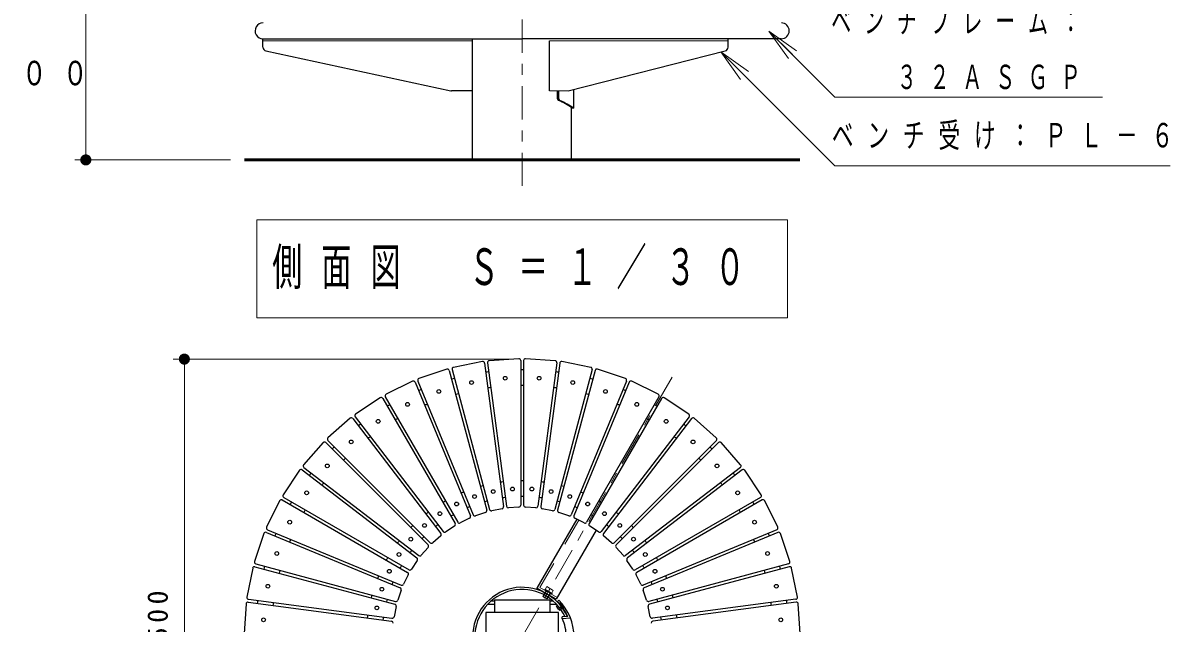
# Model space of a CAD drawing. Units: millimetres on the paper, scale 1:30. Extents: x 895 to 1260, y -33 to 257.
# Drawn here: x 1022 to 1125.3, y 60.5 to 114.5 of the extents above; entities that cross this region are included whole.
import ezdxf

# ---------------------------------------------------------------- set-up
doc = ezdxf.new("R2010")
doc.units = ezdxf.units.MM
doc.linetypes.add('USER1', pattern=[4.5, 2.5, -2])
doc.linetypes.add('USER2', pattern=[6, 3, -1, 1, -1])
doc.layers.add('1_30', color=7, linetype='Continuous', lineweight=25)
doc.styles.add('ＭＳ ゴシック', font='')
doc.styles.get('ＭＳ ゴシック').set_extended_font_data('MS Gothic')

# ---------------------------------------------------------------- blocks, each defined once
blk = doc.blocks.new('filled_dot')
at = {"color": 0, "linetype": 'Continuous', "lineweight": -2, "const_width": 1.25}
blk.add_lwpolyline([(-0.625, 0, 1), (0.625, 0, 1)], format="xyb", close=True, dxfattribs=at)

msp = doc.modelspace()

# ---------------------------------------------------------------- linework, layer by layer
at = {"layer": '1_30', "linetype": 'USER2', "lineweight": 13}
msp.add_line((1066.943, 99.811), (1066.943, 218.063), dxfattribs=at)
at = {"layer": '1_30', "lineweight": 13}
for p, q in [((1027.659, 102.16), (1027.659, 202.161)), ((1090.924, 111.287), (1089.156, 113.762)), ((1089.156, 113.762), (1091.631, 111.994)), ((1089.156, 113.762), (1091.277, 111.641)), ((1062.486, 112.87), (1043.609, 112.87)), ((1069.413, 112.87), (1085.483, 112.87)), ((1086.609, 109.408), (1084.841, 111.883)), ((1084.841, 111.883), (1087.316, 110.115)), ((1084.841, 111.883), (1086.962, 109.761)), ((1069.413, 108.37), (1071.081, 108.37)), ((1040.699, 102.16), (1026.659, 102.16)), ((1043.043, 96.754), (1043.043, 87.954)), ((1090.842, 96.754), (1043.043, 96.754)), ((1090.842, 87.954), (1090.842, 96.754)), ((1043.043, 87.954), (1090.842, 87.954)), ((1065.943, 84.223), (1035.531, 84.223)), ((1036.531, 34.223), (1036.531, 84.223))]:
    msp.add_line(p, q, dxfattribs=at)
at = {"layer": '1_30'}
for p, q in [((1043.609, 112.305), (1043.609, 113.08)), ((1062.486, 102.16), (1062.486, 113.075)), ((1069.413, 108.37), (1069.413, 112.87)), ((1085.483, 112.306), (1085.483, 113.08)), ((1043.872, 111.98), (1060.519, 108.377)), ((1071.081, 108.37), (1085.232, 111.983)), ((1062.486, 108.37), (1060.59, 108.37)), ((1071.399, 102.16), (1071.399, 106.856)), ((1063.367, 84.001), (1060.764, 83.484)), ((1063.565, 83.86), (1065.265, 70.943)), ((1063.829, 83.895), (1065.529, 70.978)), ((1066.632, 84.256), (1063.983, 84.083)), ((1066.809, 84.09), (1066.809, 71.062)), ((1067.076, 84.09), (1067.076, 71.062)), ((1069.902, 84.083), (1067.253, 84.256)), ((1070.056, 83.895), (1068.356, 70.978)), ((1070.32, 83.86), (1068.62, 70.943)), ((1073.121, 83.484), (1070.518, 84.001)), ((1060.163, 83.323), (1057.65, 82.47)), ((1060.378, 83.208), (1063.75, 70.624)), ((1060.635, 83.277), (1064.007, 70.693)), ((1073.25, 83.277), (1069.878, 70.693)), ((1073.507, 83.208), (1070.135, 70.624)), ((1076.235, 82.47), (1073.722, 83.323)), ((1057.076, 82.232), (1054.695, 81.058)), ((1057.303, 82.146), (1062.289, 70.11)), ((1057.55, 82.248), (1062.535, 70.212)), ((1076.335, 82.248), (1071.35, 70.212)), ((1076.582, 82.146), (1071.596, 70.11)), ((1079.19, 81.058), (1076.809, 82.232)), ((1054.157, 80.747), (1051.95, 79.272)), ((1054.394, 80.692), (1060.908, 69.409)), ((1054.625, 80.825), (1061.138, 69.543)), ((1079.26, 80.825), (1072.747, 69.543)), ((1079.491, 80.692), (1072.977, 69.409)), ((1081.935, 79.272), (1079.728, 80.747)), ((1051.457, 78.894), (1049.461, 77.144)), ((1051.699, 78.87), (1059.63, 68.534)), ((1051.91, 79.032), (1059.841, 68.697)), ((1081.975, 79.032), (1074.044, 68.697)), ((1082.186, 78.87), (1074.255, 68.534)), ((1084.424, 77.144), (1082.428, 78.894)), ((1049.022, 76.704), (1047.272, 74.709)), ((1049.265, 76.712), (1058.477, 67.5)), ((1049.453, 76.901), (1058.665, 67.689)), ((1084.432, 76.901), (1075.22, 67.689)), ((1084.62, 76.712), (1075.408, 67.5)), ((1086.613, 74.709), (1084.863, 76.704)), ((1047.296, 74.467), (1057.631, 66.536)), ((1086.589, 74.467), (1076.254, 66.536)), ((1046.893, 74.216), (1045.419, 72.009)), ((1047.133, 74.255), (1057.469, 66.325)), ((1086.752, 74.255), (1076.416, 66.325)), ((1088.466, 72.009), (1086.992, 74.216)), ((1045.108, 71.47), (1043.934, 69.09)), ((1045.341, 71.541), (1056.623, 65.027)), ((1045.474, 71.772), (1056.756, 65.258)), ((1088.411, 71.772), (1077.129, 65.258)), ((1088.544, 71.541), (1077.262, 65.027)), ((1089.951, 69.09), (1088.777, 71.47)), ((1063.642, 70.423), (1062.743, 70.118)), ((1065.132, 70.758), (1064.201, 70.573)), ((1066.653, 70.896), (1065.706, 70.834)), ((1068.179, 70.834), (1067.232, 70.896)), ((1069.684, 70.573), (1068.753, 70.758)), ((1071.142, 70.118), (1070.243, 70.423)), ((1062.208, 69.897), (1061.357, 69.477)), ((1071.86, 69.807), (1068.276, 63.599)), ((1072.528, 69.477), (1071.677, 69.897)), ((1043.696, 68.516), (1042.843, 66.003)), ((1043.918, 68.616), (1055.954, 63.631)), ((1044.02, 68.862), (1056.056, 63.877)), ((1059.607, 68.308), (1058.893, 67.681)), ((1060.856, 69.187), (1060.066, 68.66)), ((1073.594, 68.81), (1070.008, 62.599)), ((1073.819, 68.66), (1073.029, 69.187)), ((1074.992, 67.681), (1074.278, 68.308)), ((1089.865, 68.862), (1077.829, 63.877)), ((1089.967, 68.616), (1077.931, 63.631)), ((1091.042, 66.003), (1090.189, 68.516)), ((1058.484, 67.273), (1057.858, 66.558)), ((1076.027, 66.558), (1075.401, 67.273)), ((1057.506, 66.1), (1056.978, 65.31)), ((1076.907, 65.31), (1076.379, 66.1)), ((1042.682, 65.402), (1042.164, 62.799)), ((1042.889, 65.53), (1055.472, 62.159)), ((1042.958, 65.788), (1055.541, 62.416)), ((1090.927, 65.788), (1078.344, 62.416)), ((1090.996, 65.53), (1078.413, 62.159)), ((1091.721, 62.799), (1091.203, 65.402)), ((1056.689, 64.809), (1056.269, 63.957)), ((1077.616, 63.957), (1077.196, 64.809)), ((1056.048, 63.423), (1055.742, 62.524)), ((1070.008, 62.599), (1068.276, 63.599)), ((1069.138, 63.425), (1068.804, 62.848)), ((1069.484, 63.225), (1069.151, 62.648)), ((1078.143, 62.524), (1077.837, 63.423)), ((1042.083, 62.182), (1041.909, 59.534)), ((1042.271, 62.337), (1055.187, 60.636)), ((1042.306, 62.601), (1055.222, 60.901)), ((1055.593, 61.965), (1055.407, 61.033)), ((1063.849, 62.157), (1064.443, 62.157)), ((1064.164, 62.457), (1064.443, 62.457)), ((1069.151, 62.648), (1068.804, 62.848)), ((1069.443, 62.457), (1069.721, 62.457)), ((1069.443, 62.157), (1070.036, 62.157)), ((1078.478, 61.033), (1078.292, 61.965)), ((1091.579, 62.601), (1078.663, 60.901)), ((1091.614, 62.337), (1078.698, 60.636)), ((1091.976, 59.534), (1091.802, 62.182))]:
    msp.add_line(p, q, dxfattribs=at)
at = {"layer": '1_30', "color": 4}
for p, q in [((1043.609, 113.069), (1066.943, 113.069)), ((1090.276, 113.069), (1066.943, 113.069)), ((1071.609, 106.826), (1071.609, 108.505)), ((1070.122, 107.669), (1070.122, 108.37)), ((1070.24, 107.665), (1070.24, 108.37)), ((1071.609, 106.826), (1071.443, 106.826)), ((1070.209, 61.423), (1063.676, 61.423)), ((1063.676, 61.423), (1063.676, 57.023)), ((1070.209, 57.023), (1070.209, 61.423))]:
    msp.add_line(p, q, dxfattribs=at)
at = {"layer": '1_30', "color": 131}
for p, q in [((1071.609, 106.826), (1071.609, 108.505)), ((1071.609, 106.826), (1071.609, 108.505)), ((1070.122, 107.669), (1070.122, 108.37)), ((1070.24, 107.665), (1070.24, 108.37)), ((1071.609, 106.826), (1071.443, 106.826))]:
    msp.add_line(p, q, dxfattribs=at)
at = {"layer": '1_30', "lineweight": 50}
msp.add_line((1091.942, 102.16), (1041.943, 102.16), dxfattribs=at)
at = {"layer": '1_30', "color": 190, "linetype": 'USER2', "lineweight": 13}
msp.add_line((1080.443, 82.606), (1066.943, 59.223), dxfattribs=at)
at = {"layer": '1_30', "linetype": 'USER1', "lineweight": 13}
for p, q in [((1072.039, 69.718), (1068.549, 63.673)), ((1070.108, 62.773), (1068.549, 63.673)), ((1068.982, 63.515), (1068.942, 63.446)), ((1069.64, 63.135), (1068.982, 63.515)), ((1069.156, 63.738), (1069.016, 63.495)), ((1069.745, 63.398), (1069.156, 63.738)), ((1069.451, 63.568), (1069.271, 63.256)), ((1069.64, 63.135), (1069.6, 63.066)), ((1069.745, 63.398), (1069.605, 63.155))]:
    msp.add_line(p, q, dxfattribs=at)
at = {"layer": '1_30', "color": 20}
for p, q in [((1064.443, 62.557), (1064.443, 61.423)), ((1064.443, 62.557), (1069.443, 62.557)), ((1069.443, 62.557), (1069.443, 61.423))]:
    msp.add_line(p, q, dxfattribs=at)
at = {"layer": '1_30', "color": 2}
for p, q in [((1070.005, 61.994), (1070.112, 62.075)), ((1070.265, 62.193), (1070.371, 62.274)), ((1070.299, 61.63), (1070.664, 61.91))]:
    msp.add_line(p, q, dxfattribs=at)
at = {"layer": '1_30', "color": 190}
for p, q in [((1070.122, 62.408), (1070.24, 62.526)), ((1070.23, 62.296), (1070.331, 62.285)), ((1071.058, 61.044), (1070.56, 61.018)), ((1070.56, 60.851), (1070.56, 61.018)), ((1070.654, 61.768), (1070.665, 61.869)), ((1071.303, 60.89), (1070.56, 60.851))]:
    msp.add_line(p, q, dxfattribs=at)
at = {"layer": '1_30', "color": 70}
msp.add_line((1070.325, 61.819), (1070.478, 61.936), dxfattribs=at)
at = {"layer": '1_30', "lineweight": 13}
for points in [[(1089.156, 113.762), (1095.102, 107.816), (1119.187, 107.816)], [(1084.841, 111.883), (1095.102, 101.622), (1125.272, 101.622)]]:
    msp.add_lwpolyline(points, dxfattribs=at)
at = {"layer": '1_30'}
for centre in [(1065.416, 82.506), (1068.469, 82.506), (1062.39, 82.108), (1071.495, 82.108), (1059.442, 81.318), (1074.443, 81.318), (1056.623, 80.15), (1077.262, 80.15), (1053.979, 78.624), (1079.906, 78.624), (1051.558, 76.766), (1082.327, 76.766), (1049.4, 74.608), (1084.485, 74.608), (1047.542, 72.186), (1064.341, 72.3), (1066.07, 72.528), (1067.815, 72.528), (1069.544, 72.3), (1086.343, 72.186), (1061.045, 71.181), (1062.657, 71.849), (1071.228, 71.849), (1072.84, 71.181), (1059.535, 70.309), (1074.35, 70.309), (1046.016, 69.543), (1058.151, 69.248), (1075.734, 69.248), (1087.869, 69.543), (1056.918, 68.014), (1076.967, 68.014), (1044.848, 66.723), (1055.856, 66.631), (1078.029, 66.631), (1089.037, 66.723), (1054.984, 65.12), (1078.901, 65.12), (1044.058, 63.775), (1054.317, 63.509), (1079.568, 63.509), (1089.827, 63.775), (1053.865, 61.824), (1080.02, 61.824), (1043.659, 60.749), (1090.226, 60.749)]:
    msp.add_circle(centre, 0.167, dxfattribs=at)
for centre, radius, start, end in [((1043.609, 113.78), 0.712, 89.42745, 270.04085), ((1090.276, 113.78), 0.712, 270, 89.42235), ((1043.942, 112.305), 0.333, 180, 257.82854), ((1085.15, 112.306), 0.333, 282.17146, 0), ((1060.59, 108.703), 0.333, 257.82854, 270), ((1063.399, 83.838), 0.167, 7.5, 101.25001), ((1063.994, 83.916), 0.167, 93.74999, 187.5), ((1066.643, 84.09), 0.167, 0, 93.75001), ((1067.242, 84.09), 0.167, 86.24999, 180), ((1069.891, 83.916), 0.167, 352.5, 86.25), ((1070.486, 83.838), 0.167, 78.74999, 172.5), ((1060.217, 83.165), 0.167, 15, 108.75), ((1060.796, 83.32), 0.167, 101.24999, 195), ((1066.78, 60.041), 23.211, 97.03634, 97.69459), ((1066.888, 60.055), 23.211, 89.53634, 90.19459), ((1066.997, 60.055), 23.211, 82.03634, 82.69459), ((1073.089, 83.32), 0.167, 345, 78.75), ((1073.668, 83.165), 0.167, 71.24999, 165), ((1057.149, 82.082), 0.167, 22.5, 116.25), ((1057.704, 82.312), 0.167, 108.74999, 202.5), ((1066.675, 60.012), 23.211, 104.53634, 105.19459), ((1066.78, 60.041), 21.788, 97.00605, 97.7073), ((1066.888, 60.055), 21.788, 89.50605, 90.2073), ((1066.997, 60.055), 21.788, 82.00605, 82.7073), ((1067.105, 60.041), 23.211, 74.53634, 75.19459), ((1076.181, 82.312), 0.167, 337.5, 71.25), ((1076.736, 82.082), 0.167, 63.74999, 157.5), ((1054.249, 80.608), 0.167, 30, 123.75), ((1054.769, 80.908), 0.167, 116.24999, 210), ((1066.574, 59.971), 23.211, 112.03634, 112.69459), ((1066.675, 60.012), 21.788, 104.50605, 105.2073), ((1067.105, 60.041), 21.788, 74.50605, 75.2073), ((1067.21, 60.012), 23.211, 67.03634, 67.69459), ((1079.116, 80.908), 0.167, 330, 63.75), ((1079.636, 80.608), 0.167, 56.24999, 150), ((1066.48, 59.916), 23.211, 119.53634, 120.19459), ((1066.574, 59.971), 21.788, 112.00605, 112.7073), ((1067.21, 60.012), 21.788, 67.00605, 67.7073), ((1067.311, 59.971), 23.211, 59.53634, 60.19459), ((1051.567, 78.769), 0.167, 37.5, 131.25), ((1052.043, 79.134), 0.167, 123.74999, 217.5), ((1066.48, 59.916), 21.788, 119.50605, 120.2073), ((1067.311, 59.971), 21.788, 59.50605, 60.2073), ((1081.842, 79.134), 0.167, 322.5, 56.25), ((1082.318, 78.769), 0.167, 48.74999, 142.5), ((1066.393, 59.85), 23.211, 127.03634, 127.69459), ((1067.405, 59.916), 23.211, 52.03634, 52.69459), ((1049.147, 76.594), 0.167, 45, 138.75), ((1049.571, 77.019), 0.167, 131.25, 225), ((1066.393, 59.85), 21.788, 127.00605, 127.7073), ((1067.405, 59.916), 21.788, 52.00605, 52.7073), ((1084.314, 77.019), 0.167, 315, 48.75), ((1084.738, 76.594), 0.167, 41.24999, 135), ((1066.316, 59.773), 23.211, 134.53634, 135.19459), ((1067.492, 59.85), 23.211, 44.53634, 45.19459), ((1047.397, 74.599), 0.167, 138.75, 232.5), ((1066.316, 59.773), 21.788, 134.50605, 135.2073), ((1067.492, 59.85), 21.788, 44.50605, 45.2073), ((1086.488, 74.599), 0.167, 307.5, 41.25), ((1047.032, 74.123), 0.167, 52.5, 146.25), ((1066.25, 59.686), 23.211, 142.03634, 142.69459), ((1067.569, 59.773), 23.211, 37.03634, 37.69459), ((1086.853, 74.123), 0.167, 33.74999, 127.5), ((1066.25, 59.686), 21.788, 142.00605, 142.7073), ((1067.21, 58.434), 14.878, 104.69643, 105.72337), ((1067.105, 58.406), 14.878, 97.19643, 98.22337), ((1066.997, 58.392), 14.878, 89.69643, 90.72337), ((1066.888, 58.392), 14.878, 82.19643, 83.22337), ((1066.78, 58.406), 14.878, 74.69643, 75.72337), ((1067.569, 59.773), 21.788, 37.00605, 37.7073), ((1045.257, 71.397), 0.167, 60, 153.75), ((1045.557, 71.916), 0.167, 146.25, 240), ((1066.195, 59.592), 23.211, 149.53634, 150.19459), ((1067.405, 58.53), 14.878, 119.69643, 120.72337), ((1067.311, 58.476), 14.878, 112.19643, 113.22337), ((1067.21, 58.434), 13.455, 104.66432, 105.79989), ((1067.105, 58.406), 13.455, 97.16432, 98.29989), ((1066.997, 58.392), 13.455, 89.66432, 90.79989), ((1066.888, 58.392), 13.455, 82.16432, 83.29989), ((1066.78, 58.406), 13.455, 74.66432, 75.79989), ((1066.675, 58.434), 14.878, 67.19643, 68.22337), ((1066.574, 58.476), 14.878, 59.69643, 60.72337), ((1067.635, 59.686), 23.211, 29.53634, 30.19459), ((1088.328, 71.916), 0.167, 300, 33.75), ((1088.628, 71.397), 0.167, 26.24999, 120), ((1066.195, 59.592), 21.788, 149.50605, 150.2073), ((1067.492, 58.597), 14.878, 127.19643, 128.22337), ((1067.311, 58.476), 13.455, 112.16432, 113.29989), ((1063.589, 70.581), 0.167, 288.75, 15), ((1064.168, 70.736), 0.167, 195, 281.25), ((1065.1, 70.922), 0.167, 281.25, 7.5), ((1065.695, 71), 0.167, 187.5, 273.75), ((1066.643, 71.062), 0.167, 273.75, 0), ((1067.242, 71.062), 0.167, 180, 266.25), ((1068.19, 71), 0.167, 266.25, 352.5), ((1068.785, 70.922), 0.167, 172.5, 258.75), ((1069.717, 70.736), 0.167, 258.75, 345), ((1070.296, 70.581), 0.167, 165, 251.25), ((1066.675, 58.434), 13.455, 67.16432, 68.29989), ((1066.48, 58.53), 14.878, 52.19643, 53.22337), ((1067.635, 59.686), 21.788, 29.50605, 30.2073), ((1067.569, 58.674), 14.878, 134.69643, 135.72337), ((1067.492, 58.597), 13.455, 127.16432, 128.29989), ((1067.405, 58.53), 13.455, 119.66432, 120.79989), ((1060.763, 69.326), 0.167, 303.75, 30), ((1061.283, 69.626), 0.167, 210, 296.25), ((1062.135, 70.046), 0.167, 296.25, 22.5), ((1062.689, 70.276), 0.167, 202.5, 288.75), ((1071.196, 70.276), 0.167, 251.25, 337.5), ((1071.75, 70.046), 0.167, 157.5, 243.75), ((1072.602, 69.626), 0.167, 243.75, 330), ((1073.122, 69.326), 0.167, 150, 236.25), ((1066.574, 58.476), 13.455, 59.66432, 60.79989), ((1066.48, 58.53), 13.455, 52.16432, 53.29989), ((1066.393, 58.597), 14.878, 44.69643, 45.72337), ((1043.854, 68.462), 0.167, 67.5, 161.25), ((1044.083, 69.016), 0.167, 153.75, 247.5), ((1066.153, 59.491), 23.211, 157.03634, 157.69459), ((1067.569, 58.674), 13.455, 134.66432, 135.79989), ((1059.497, 68.433), 0.167, 311.25, 37.5), ((1059.973, 68.798), 0.167, 217.5, 303.75), ((1073.912, 68.798), 0.167, 236.25, 322.5), ((1074.388, 68.433), 0.167, 142.5, 228.75), ((1066.393, 58.597), 13.455, 44.66432, 45.79989), ((1067.69, 59.592), 23.211, 22.03634, 22.69459), ((1089.802, 69.016), 0.167, 292.5, 26.25), ((1090.031, 68.462), 0.167, 18.74999, 112.5), ((1066.153, 59.491), 21.788, 157.00605, 157.7073), ((1067.635, 58.76), 14.878, 142.19643, 143.22337), ((1058.359, 67.382), 0.167, 318.75, 45), ((1058.783, 67.807), 0.167, 225, 311.25), ((1075.102, 67.807), 0.167, 228.75, 315), ((1075.526, 67.382), 0.167, 135, 221.25), ((1066.316, 58.674), 14.878, 37.19643, 38.22337), ((1067.69, 59.592), 21.788, 22.00605, 22.7073), ((1067.69, 58.855), 14.878, 149.69643, 150.72337), ((1067.635, 58.76), 13.455, 142.16432, 143.29989), ((1057.367, 66.192), 0.167, 326.25, 52.5), ((1057.733, 66.668), 0.167, 232.5, 318.75), ((1076.152, 66.668), 0.167, 221.25, 307.5), ((1076.518, 66.192), 0.167, 127.5, 213.75), ((1066.316, 58.674), 13.455, 37.16432, 38.29989), ((1066.25, 58.76), 14.878, 29.69643, 30.72337), ((1042.845, 65.369), 0.167, 75, 168.75), ((1043.001, 65.949), 0.167, 161.24999, 255), ((1066.125, 59.386), 23.211, 164.53634, 165.19459), ((1066.125, 59.386), 21.788, 164.50605, 165.2073), ((1067.69, 58.855), 13.455, 149.66432, 150.79989), ((1056.84, 65.402), 0.167, 240, 326.25), ((1077.045, 65.402), 0.167, 213.75, 300), ((1066.25, 58.76), 13.455, 29.66432, 30.79989), ((1067.732, 59.491), 21.788, 14.50605, 15.2073), ((1067.732, 59.491), 23.211, 14.53634, 15.19459), ((1090.884, 65.949), 0.167, 285, 18.75), ((1091.04, 65.369), 0.167, 11.25, 105), ((1067.732, 58.955), 14.878, 157.19643, 158.22337), ((1067.732, 58.955), 13.455, 157.16431, 158.29989), ((1056.54, 64.883), 0.167, 333.75, 60), ((1077.345, 64.883), 0.167, 120, 206.25), ((1066.195, 58.855), 13.455, 22.16432, 23.29989), ((1066.195, 58.855), 14.878, 22.19643, 23.22337), ((1055.89, 63.477), 0.167, 341.25, 67.5), ((1056.12, 64.031), 0.167, 247.5, 333.75), ((1077.765, 64.031), 0.167, 206.25, 292.5), ((1077.995, 63.477), 0.167, 112.5, 198.75), ((1042.249, 62.172), 0.167, 82.5, 176.25), ((1042.328, 62.766), 0.167, 168.74999, 262.5), ((1066.111, 59.278), 23.211, 172.03634, 172.69459), ((1066.111, 59.278), 21.788, 172.00605, 172.7073), ((1067.76, 59.061), 14.878, 164.69643, 165.72337), ((1067.76, 59.061), 13.455, 164.66431, 165.79989), ((1055.429, 61.998), 0.167, 348.75, 75), ((1055.585, 62.577), 0.167, 255, 341.25), ((1078.3, 62.577), 0.167, 198.75, 285), ((1078.456, 61.998), 0.167, 105, 191.25), ((1066.153, 58.955), 13.455, 14.66432, 15.79989), ((1066.153, 58.955), 14.878, 14.69643, 15.72337), ((1067.76, 59.386), 21.788, 7.00605, 7.7073), ((1067.76, 59.386), 23.211, 7.03634, 7.69459), ((1091.557, 62.766), 0.167, 277.5, 11.25), ((1091.636, 62.172), 0.167, 3.75, 97.5), ((1067.774, 59.169), 14.878, 172.19643, 173.22337), ((1067.774, 59.169), 13.455, 172.16431, 173.29989), ((1055.244, 61.066), 0.167, 262.5, 348.75), ((1078.641, 61.066), 0.167, 191.25, 277.5), ((1066.125, 59.061), 13.455, 7.16432, 8.29989), ((1066.125, 59.061), 14.878, 7.19643, 8.22337), ((1055.166, 60.471), 0.167, 356.25, 82.5), ((1078.719, 60.471), 0.167, 97.5, 183.75)]:
    msp.add_arc(centre, radius, start, end, dxfattribs=at)
at = {"layer": '1_30', "color": 4}
for centre, radius, start, end in [((1070.289, 107.669), 0.167, 180, 245.99765), ((1067.222, 100.781), 7.373, 55.07635, 65.99765), ((1070.406, 107.665), 0.167, 180, 244.40073), ((1063.86, 94), 14.985, 58.85933, 64.40073)]:
    msp.add_arc(centre, radius, start, end, dxfattribs=at)
at = {"layer": '1_30', "color": 131}
for centre, radius, start, end in [((1070.289, 107.669), 0.167, 180, 245.99765), ((1067.222, 100.781), 7.373, 55.07635, 65.99765), ((1070.406, 107.665), 0.167, 180, 244.40073), ((1063.86, 94), 14.985, 58.85933, 64.40073)]:
    msp.add_arc(centre, radius, start, end, dxfattribs=at)
at = {"layer": '1_30', "color": 70}
for radius, start in [(4.457, 24.07983), (4.263, 25.08481)]:
    msp.add_arc((1066.943, 59.223), radius, start, 180, dxfattribs=at)
at = {"layer": '1_30', "color": 2}
for radius, start, end in [(4.13, 35.64994, 42.12939), (4.59, 35.8354, 41.66458)]:
    msp.add_arc((1066.943, 59.223), radius, start, end, dxfattribs=at)
at = {"layer": '1_30', "color": 190}
for radius, start, end in [(4.5, 43.06188, 45.04621), (4.667, 0, 45.04455), (4.567, 35.4016, 42.0984), (4.5, 23.86731, 34.43812), (3.967, 0, 24.22807)]:
    msp.add_arc((1066.943, 59.223), radius, start, end, dxfattribs=at)

# ---------------------------------------------------------------- block references
at = {"layer": '1_30', "lineweight": 13, "xscale": 0.4, "yscale": 0.4}
for p, rotation in [((1027.659, 102.16), 90), ((1036.531, 84.223), 270)]:
    msp.add_blockref('filled_dot', p, dxfattribs=dict(at, rotation=rotation))

# ---------------------------------------------------------------- texts
at = {"layer": '1_30', "attachment_point": 4, "style": 'ＭＳ ゴシック'}
for s, insert, char_height in [('\\T1.64;\\W0.6;ベンチフレーム：', (1094.77, 114.616), 2.199), ('\\T1.64;\\W0.75;ベースＰＬ－２２Ｘ４００Ｘ４００', (970.244, 109.94), 2.199), ('\\T1.64;\\W0.6;\u3000\u3000３２ＡＳＧＰ', (1094.77, 109.616), 2.199), ('\\T1.64;\\W0.65;ベンチ受け：ＰＬ－６', (1094.825, 104.272), 2.199), ('\\T1.64;\\W0.6;側面図\u3000Ｓ＝１／３０', (1044.443, 92.354), 3.299)]:
    msp.add_mtext(s, dxfattribs=dict(at, insert=insert, char_height=char_height))
at = {"layer": '1_30', "insert": (1035.531, 59.223), "char_height": 1.833, "attachment_point": 8, "rotation": 90, "style": 'ＭＳ ゴシック'}
msp.add_mtext('\\T1.33;φ1500', dxfattribs=at)

doc.saveas('drawing.dxf')
